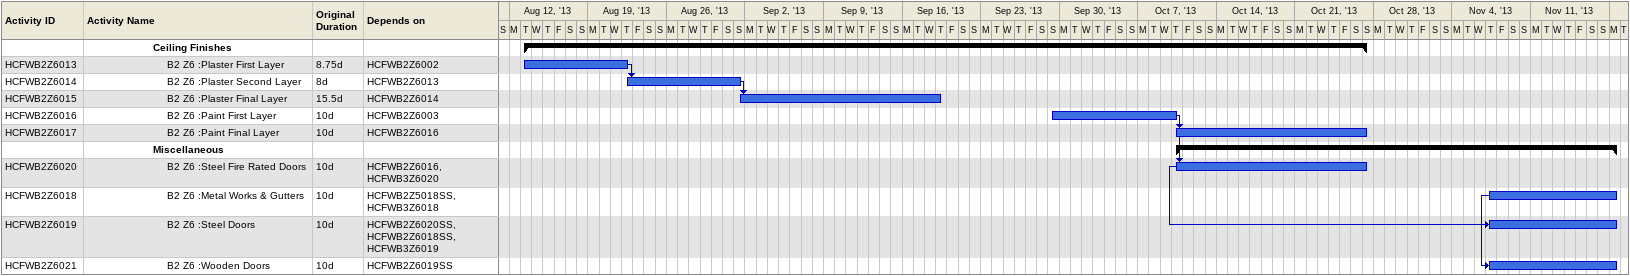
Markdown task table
| ID | Level | Task | Original duration | Start | Finish | Predecessors |
|---|---|---|---|---|---|---|
|  | 6 | **Ceiling Finishes** |  | 2013-08-13 | 2013-10-27 |  |
| HCFWB2Z6013 | 7 | B2 Z6 :Plaster First Layer | 8.75d | 2013-08-13 | 2013-08-22 | HCFWB2Z6002 |
| HCFWB2Z6014 | 7 | B2 Z6 :Plaster Second Layer | 8d | 2013-08-22 | 2013-09-01 | HCFWB2Z6013 |
| HCFWB2Z6015 | 7 | B2 Z6 :Plaster Final Layer | 15.5d | 2013-09-01 | 2013-09-19 | HCFWB2Z6014 |
| HCFWB2Z6016 | 7 | B2 Z6 :Paint First Layer | 10d | 2013-09-29 | 2013-10-10 | HCFWB2Z6003 |
| HCFWB2Z6017 | 7 | B2 Z6 :Paint Final Layer | 10d | 2013-10-10 | 2013-10-27 | HCFWB2Z6016 |
|  | 6 | **Miscellaneous** |  | 2013-10-10 | 2013-11-18 |  |
| HCFWB2Z6020 | 7 | B2 Z6 :Steel Fire Rated Doors | 10d | 2013-10-10 | 2013-10-27 | HCFWB2Z6016, HCFWB3Z6020 |
| HCFWB2Z6018 | 7 | B2 Z6 :Metal Works & Gutters | 10d | 2013-11-07 | 2013-11-18 | HCFWB2Z5018SS, HCFWB3Z6018 |
| HCFWB2Z6019 | 7 | B2 Z6 :Steel Doors | 10d | 2013-11-07 | 2013-11-18 | HCFWB2Z6020SS, HCFWB2Z6018SS, HCFWB3Z6019 |
| HCFWB2Z6021 | 7 | B2 Z6 :Wooden Doors | 10d | 2013-11-07 | 2013-11-18 | HCFWB2Z6019SS |
